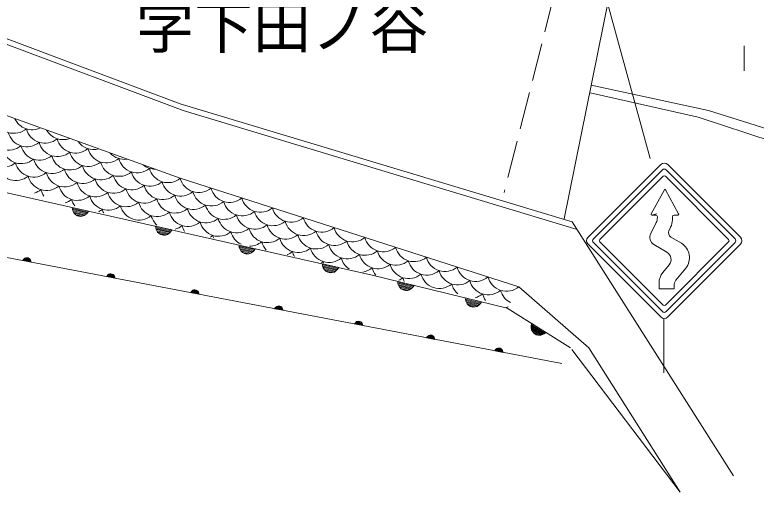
# Model space of a CAD drawing. Units: millimetres, scale not verified. Extents: x 83137 to 723137, y -7377 to 352623.
# Drawn here: x 263852 to 308232, y 229328 to 257888 of the extents above; entities that cross this region are included whole.
import ezdxf
from ezdxf.enums import TextEntityAlignment as Align

# ---------------------------------------------------------------- set-up
doc = ezdxf.new("R2010")
doc.units = ezdxf.units.MM
doc.header["$LTSCALE"] = 1000
doc.linetypes.add('USER3', pattern=[3, 2.25, -0.75])
doc.layers.add('S-BGD', color=1, linetype='Continuous', lineweight=13)
doc.styles.add('ＭＳ ゴシック', font='')
doc.styles.get('ＭＳ ゴシック').set_extended_font_data('MS Gothic')

msp = doc.modelspace()

# ---------------------------------------------------------------- linework, layer by layer
at = {"layer": 'S-BGD', "linetype": 'USER3'}
msp.add_line((297601, 264875), (293145, 247257), dxfattribs=at)
at = {"layer": 'S-BGD'}
for p, q in [((297615, 264888), (301888, 249283)), ((299944, 261541), (296733, 245690)), ((255076, 259212), (273930, 252171)), ((260840, 257397), (273754, 252559)), ((250320, 256545), (273753, 248112)), ((307509, 256032), (307509, 254532)), ((298353, 253689), (305377, 252166)), ((298296, 253220), (304762, 251762)), ((273754, 252559), (297214, 245501)), ((273930, 252171), (297506, 245041)), ((305377, 252166), (314978, 249154)), ((304762, 251762), (314680, 248504)), ((255298, 249067), (285248, 242315)), ((302516, 248933), (298168, 244584)), ((298486, 244478), (302622, 248615)), ((302834, 248615), (306971, 244478)), ((302941, 248933), (307289, 244584)), ((273753, 248112), (294016, 241613)), ((302658, 248226), (298875, 244443)), ((306582, 244443), (302799, 248226)), ((302740, 247427), (301954, 245980)), ((302796, 247427), (303588, 245980)), ((267301, 246243), (267289, 246364)), ((267289, 246364), (268265, 246144)), ((296595, 237018), (249340, 246055)), ((268227, 246088), (267300, 246297)), ((267338, 246135), (267301, 246243)), ((267311, 246231), (268189, 246033)), ((268138, 245980), (267336, 246161)), ((267409, 246006), (267338, 246135)), ((267366, 246090), (268076, 245930)), ((267503, 245924), (267409, 246006)), ((268003, 245882), (267413, 246015)), ((267609, 245861), (267503, 245924)), ((267514, 245929), (267878, 245847)), ((268004, 245872), (267883, 245838)), ((268123, 245958), (268004, 245872)), ((268201, 246040), (268123, 245958)), ((268265, 246144), (268201, 246040)), ((302277, 245989), (301973, 245900)), ((301998, 245906), (302218, 245906)), ((303545, 245906), (303316, 245906)), ((267760, 245827), (267609, 245861)), ((267883, 245838), (267760, 245827)), ((297214, 245501), (306877, 230308)), ((302245, 245456), (301920, 244799)), ((302318, 245806), (302318, 245767)), ((303216, 245806), (303216, 245624)), ((272292, 245118), (272281, 245238)), ((272281, 245238), (273257, 245018)), ((273218, 244963), (272292, 245172)), ((272329, 245010), (272292, 245118)), ((272302, 245105), (273180, 244908)), ((273130, 244855), (272328, 245036)), ((272400, 244881), (272329, 245010)), ((273257, 245018), (273192, 244915)), ((303112, 245180), (303014, 244980)), ((272358, 244965), (273067, 244805)), ((272494, 244798), (272400, 244881)), ((272995, 244757), (272405, 244890)), ((272601, 244736), (272494, 244798)), ((272506, 244803), (272869, 244721)), ((272752, 244702), (272601, 244736)), ((272875, 244712), (272752, 244702)), ((272995, 244747), (272875, 244712)), ((273115, 244833), (272995, 244747)), ((273192, 244915), (273115, 244833)), ((303129, 244589), (303752, 244218)), ((277284, 243993), (277273, 244113)), ((277273, 244113), (278248, 243893)), ((298168, 244160), (302516, 239811)), ((302622, 240130), (298486, 244266)), ((298875, 244302), (302658, 240519)), ((302112, 244148), (302893, 243682)), ((302799, 240519), (306582, 244302)), ((306971, 244266), (302834, 240130)), ((307289, 244160), (302941, 239811)), ((278210, 243838), (277283, 244047)), ((277321, 243884), (277284, 243993)), ((277294, 243980), (278172, 243782)), ((278122, 243729), (277319, 243910)), ((277392, 243756), (277321, 243884)), ((277350, 243839), (278059, 243680)), ((277486, 243673), (277392, 243756)), ((277987, 243632), (277397, 243765)), ((277593, 243610), (277486, 243673)), ((277498, 243678), (277861, 243596)), ((278106, 243707), (277987, 243621)), ((278184, 243790), (278106, 243707)), ((278248, 243893), (278184, 243790)), ((264333, 243187), (264363, 243240)), ((264351, 243216), (264817, 243127)), ((264363, 243240), (264401, 243283)), ((264811, 243160), (264369, 243244)), ((264393, 243271), (264797, 243194)), ((264401, 243283), (264459, 243327)), ((264781, 243229), (264424, 243297)), ((264459, 243327), (264518, 243347)), ((264459, 243322), (264756, 243265)), ((264518, 243347), (264580, 243354)), ((264704, 243307), (264521, 243342)), ((264580, 243354), (264656, 243339)), ((264656, 243339), (264710, 243310)), ((264710, 243310), (264758, 243270)), ((264758, 243270), (264796, 243207)), ((264796, 243207), (264816, 243153)), ((277744, 243576), (277593, 243610)), ((277867, 243587), (277744, 243576)), ((277987, 243621), (277867, 243587)), ((264824, 243093), (264333, 243187)), ((264816, 243153), (264824, 243093)), ((282276, 242867), (282265, 242988)), ((282265, 242988), (283240, 242768)), ((283202, 242712), (282275, 242921)), ((282313, 242759), (282276, 242867)), ((282286, 242855), (283164, 242657)), ((283113, 242604), (282311, 242785)), ((283240, 242768), (283176, 242664)), ((303025, 242937), (302642, 242466)), ((269386, 242279), (269424, 242322)), ((269424, 242322), (269482, 242367)), ((269804, 242268), (269447, 242337)), ((269482, 242367), (269542, 242386)), ((269482, 242362), (269779, 242305)), ((269542, 242386), (269603, 242393)), ((269728, 242347), (269545, 242382)), ((269603, 242393), (269679, 242379)), ((269679, 242379), (269733, 242349)), ((269733, 242349), (269782, 242310)), ((282384, 242630), (282313, 242759)), ((282341, 242714), (283051, 242554)), ((282478, 242548), (282384, 242630)), ((282979, 242506), (282389, 242639)), ((282584, 242485), (282478, 242548)), ((282489, 242553), (282853, 242471)), ((282736, 242451), (282584, 242485)), ((282858, 242462), (282736, 242451)), ((282979, 242496), (282858, 242462)), ((283098, 242582), (282979, 242496)), ((283176, 242664), (283098, 242582)), ((304015, 242727), (303429, 242008)), ((269356, 242227), (269386, 242279)), ((269847, 242133), (269356, 242227)), ((269374, 242255), (269841, 242166)), ((269834, 242199), (269392, 242283)), ((269417, 242311), (269820, 242233)), ((269782, 242310), (269819, 242246)), ((269819, 242246), (269839, 242193)), ((269839, 242193), (269847, 242133)), ((285248, 242315), (293320, 240335)), ((286790, 241819), (286781, 241939)), ((286781, 241939), (287752, 241701)), ((274565, 241425), (274626, 241433)), ((274626, 241433), (274702, 241418)), ((287713, 241646), (286790, 241873)), ((286825, 241710), (286790, 241819)), ((286799, 241806), (287673, 241591)), ((287622, 241540), (286823, 241736)), ((286893, 241580), (286825, 241710)), ((286852, 241664), (287559, 241491)), ((286986, 241495), (286893, 241580)), ((287486, 241445), (286898, 241589)), ((287091, 241431), (286986, 241495)), ((286997, 241500), (287359, 241411)), ((287241, 241394), (287091, 241431)), ((287486, 241434), (287364, 241402)), ((287607, 241518), (287486, 241434)), ((287686, 241599), (287607, 241518)), ((287752, 241701), (287686, 241599)), ((294016, 241613), (298208, 237958)), ((302417, 241835), (302417, 241503)), ((302417, 241503), (303317, 241503)), ((303317, 241692), (303317, 241503)), ((274379, 241266), (274410, 241319)), ((274870, 241172), (274379, 241266)), ((274397, 241294), (274864, 241205)), ((274410, 241319), (274447, 241361)), ((274857, 241238), (274415, 241323)), ((274440, 241350), (274844, 241273)), ((274447, 241361), (274505, 241406)), ((274827, 241308), (274470, 241376)), ((274505, 241406), (274565, 241425)), ((274506, 241401), (274803, 241344)), ((274751, 241386), (274568, 241421)), ((274702, 241418), (274756, 241389)), ((274756, 241389), (274805, 241349)), ((274805, 241349), (274842, 241286)), ((274842, 241286), (274863, 241232)), ((274863, 241232), (274870, 241172)), ((287364, 241402), (287241, 241394)), ((290826, 240829), (290817, 240949)), ((290817, 240949), (291788, 240711)), ((291749, 240656), (290826, 240883)), ((290861, 240720), (290826, 240829)), ((290835, 240816), (291710, 240602)), ((291658, 240550), (290859, 240746)), ((290929, 240590), (290861, 240720)), ((290888, 240674), (291595, 240501)), ((291022, 240505), (290929, 240590)), ((291522, 240455), (290934, 240599)), ((291722, 240609), (291643, 240528)), ((291788, 240711), (291722, 240609)), ((279402, 240306), (279433, 240358)), ((279894, 240212), (279402, 240306)), ((279421, 240334), (279887, 240245)), ((279433, 240358), (279470, 240401)), ((279881, 240278), (279439, 240362)), ((279463, 240389), (279867, 240312)), ((279470, 240401), (279528, 240446)), ((279851, 240347), (279493, 240415)), ((279528, 240446), (279588, 240465)), ((279529, 240440), (279826, 240384)), ((279588, 240465), (279649, 240472)), ((279774, 240425), (279591, 240460)), ((279649, 240472), (279725, 240458)), ((279725, 240458), (279780, 240428)), ((279780, 240428), (279828, 240388)), ((279828, 240388), (279866, 240325)), ((279866, 240325), (279886, 240272)), ((279886, 240272), (279894, 240212)), ((291127, 240441), (291022, 240505)), ((291033, 240510), (291395, 240421)), ((291277, 240404), (291127, 240441)), ((291401, 240412), (291277, 240404)), ((291522, 240444), (291401, 240412)), ((291643, 240528), (291522, 240444)), ((293320, 240335), (297121, 237956)), ((302712, 239724), (302712, 236468)), ((284189, 239390), (284219, 239443)), ((284680, 239296), (284189, 239390)), ((284207, 239419), (284674, 239329)), ((284219, 239443), (284257, 239485)), ((284667, 239362), (284225, 239447)), ((284250, 239474), (284653, 239397)), ((284257, 239485), (284315, 239530)), ((284637, 239432), (284280, 239500)), ((284315, 239530), (284375, 239549)), ((284315, 239525), (284612, 239468)), ((284375, 239549), (284436, 239557)), ((284561, 239510), (284378, 239545)), ((284436, 239557), (284512, 239542)), ((284512, 239542), (284566, 239513)), ((284566, 239513), (284615, 239473)), ((284615, 239473), (284652, 239410)), ((284652, 239410), (284672, 239356)), ((284672, 239356), (284680, 239296)), ((294767, 239179), (294768, 239293)), ((294768, 239293), (294797, 239411)), ((294773, 239278), (295536, 238801)), ((295590, 238841), (294785, 239345)), ((294797, 239411), (295645, 238880)), ((294791, 239034), (294767, 239179)), ((295471, 238768), (294774, 239204)), ((294779, 239127), (295395, 238741)), ((294852, 238925), (294791, 239034)), ((295311, 238720), (294798, 239041)), ((294932, 238831), (294852, 238925)), ((294865, 238926), (295181, 238728)), ((295064, 238748), (294932, 238831)), ((295550, 238804), (295449, 238752)), ((295645, 238880), (295550, 238804)), ((288502, 238565), (288532, 238618)), ((288993, 238471), (288502, 238565)), ((288520, 238594), (288987, 238505)), ((288532, 238618), (288570, 238661)), ((288980, 238538), (288538, 238622)), ((288563, 238649), (288966, 238572)), ((288570, 238661), (288628, 238705)), ((288950, 238607), (288593, 238675)), ((288628, 238705), (288688, 238725)), ((288628, 238700), (288925, 238644)), ((288688, 238725), (288749, 238732)), ((288874, 238685), (288691, 238720)), ((288749, 238732), (288825, 238717)), ((288825, 238717), (288879, 238688)), ((288879, 238688), (288928, 238648)), ((288928, 238648), (288965, 238585)), ((288965, 238585), (288985, 238531)), ((288985, 238531), (288993, 238471)), ((295183, 238718), (295064, 238748)), ((295308, 238710), (295183, 238718)), ((295449, 238752), (295308, 238710)), ((292616, 237837), (292653, 237880)), ((292653, 237880), (292712, 237925)), ((293034, 237826), (292677, 237894)), ((292712, 237925), (292771, 237944)), ((292712, 237919), (293009, 237863)), ((292771, 237944), (292833, 237951)), ((292957, 237904), (292774, 237939)), ((292833, 237951), (292909, 237937)), ((292909, 237937), (292963, 237907)), ((292963, 237907), (293011, 237867)), ((298208, 237958), (303691, 229328)), ((292586, 237784), (292616, 237837)), ((293077, 237691), (292586, 237784)), ((292604, 237813), (293070, 237724)), ((293064, 237757), (292622, 237841)), ((292646, 237868), (293050, 237791)), ((293011, 237867), (293049, 237804)), ((293049, 237804), (293069, 237751)), ((293069, 237751), (293077, 237691)), ((303691, 229328), (297193, 237857))]:
    msp.add_line(p, q, dxfattribs=at)
for centre, radius, start, end in [((263808, 251944), 1145, 194.5589, 309.8791), ((264892, 252156), 1145, 204.8511, 295.5623), ((264567, 251142), 1145, 194.5589, 309.8791), ((265650, 251353), 1145, 194.5589, 309.8791), ((266734, 251565), 1145, 209.8511, 290.5623), ((263483, 250930), 1145, 194.5589, 309.8791), ((267493, 250762), 1145, 194.5589, 309.8791), ((268576, 250974), 1145, 215.4295, 284.9839), ((265325, 250339), 1145, 194.5589, 309.8791), ((266409, 250551), 1145, 194.5589, 309.8791), ((269335, 250172), 1145, 194.5589, 309.8791), ((263158, 249916), 1145, 194.5589, 309.8791), ((264242, 250128), 1145, 194.5589, 309.8791), ((267167, 249749), 1145, 194.5589, 309.8791), ((268251, 249960), 1145, 194.5589, 309.8791), ((270418, 250383), 1145, 221.935, 278.4783), ((265000, 249325), 1145, 194.5589, 309.8791), ((266084, 249537), 1145, 194.5589, 309.8791), ((270093, 249369), 1145, 194.5589, 309.8791), ((271177, 249581), 1145, 194.5589, 309.8791), ((302728, 248721), 300, 45, 135), ((263917, 249114), 1145, 194.5589, 309.8791), ((267926, 248946), 1145, 194.5589, 309.8791), ((269009, 249158), 1145, 194.5589, 309.8791), ((272260, 249793), 1145, 230.2662, 270.1471), ((273019, 248990), 1145, 194.5589, 309.8791), ((302728, 248509), 150, 45, 135), ((265759, 248523), 1145, 194.5589, 309.8791), ((266842, 248735), 1145, 194.5589, 309.8791), ((270852, 248567), 1145, 194.5589, 309.8791), ((271935, 248779), 1145, 194.5589, 309.8791), ((274861, 248400), 1145, 194.5589, 309.8791), ((302728, 248155), 100, 45, 135), ((267601, 247932), 1145, 194.5589, 309.8791), ((268684, 248144), 1145, 194.5589, 309.8791), ((269768, 248355), 1145, 194.5589, 309.8791), ((272694, 247976), 1145, 194.5589, 309.8791), ((273777, 248188), 1145, 194.5589, 309.8791), ((264675, 248311), 1145, 288.1485, 309.8791), ((266517, 247721), 1145, 194.5589, 216.2862), ((270526, 247553), 1145, 194.5589, 309.8791), ((271610, 247765), 1145, 194.5589, 309.8791), ((275619, 247597), 1145, 194.5589, 309.8791), ((276703, 247809), 1145, 194.5589, 309.8791), ((302768, 247412), 31.7, 28.7198, 151.5023), ((266517, 247721), 1145, 288.1592, 309.8791), ((268359, 247130), 1145, 194.5589, 216.2756), ((269443, 247342), 1145, 194.5589, 309.8791), ((273452, 247174), 1145, 194.5589, 309.8791), ((274536, 247386), 1145, 194.5589, 309.8791), ((278545, 247218), 1145, 194.5589, 309.8791), ((271285, 246751), 1145, 194.5589, 309.8791), ((272368, 246962), 1145, 194.5589, 309.8791), ((276378, 246795), 1145, 194.5589, 309.8791), ((277461, 247006), 1145, 194.5589, 309.8791), ((280387, 246627), 1145, 194.5589, 309.8791), ((268359, 247130), 1145, 296.5447, 309.8791), ((270201, 246539), 1145, 194.5589, 206.0229), ((273127, 246160), 1145, 194.5589, 228.0272), ((274211, 246372), 1145, 194.5589, 309.8791), ((275294, 246583), 1145, 194.5589, 309.8791), ((278220, 246204), 1145, 194.5589, 309.8791), ((279303, 246416), 1145, 194.5589, 309.8791), ((301998, 245956), 50, 151.5023, 270), ((302218, 245806), 100, 0, 90), ((303316, 245806), 100, 90, 180), ((303545, 245956), 50, 270, 28.7198), ((276053, 245781), 1145, 194.5589, 309.8791), ((277136, 245992), 1145, 194.5589, 309.8791), ((281146, 245825), 1145, 194.5589, 309.8791), ((282229, 246036), 1145, 194.5589, 309.8791), ((301618, 245767), 700, 333.6579, 360), ((302216, 245624), 1000, 333.6579, 0), ((273127, 246160), 1145, 286.2522, 309.8791), ((274969, 245569), 1145, 194.5589, 213.9191), ((278978, 245402), 1145, 194.5589, 309.8791), ((280062, 245613), 1145, 194.5589, 309.8791), ((284071, 245446), 1145, 194.5589, 309.8791), ((274969, 245569), 1145, 300.3603, 309.8791), ((276811, 244978), 1145, 194.5589, 202.8565), ((277895, 245190), 1145, 194.5589, 244.2122), ((281904, 245023), 1145, 194.5589, 309.8791), ((282988, 245234), 1145, 194.5589, 309.8791), ((285913, 244855), 1145, 194.5589, 309.8791), ((298380, 244372), 300, 135, 225), ((302368, 244578), 500, 153.6579, 239.1843), ((303282, 244847), 300, 153.6579, 239.1843), ((307077, 244372), 300, 315, 45), ((277895, 245190), 1145, 270.0672, 309.8791), ((279737, 244599), 1145, 194.5589, 223.2087), ((280820, 244811), 1145, 194.5589, 309.8791), ((283746, 244432), 1145, 194.5589, 309.8791), ((284830, 244643), 1145, 194.5589, 309.8791), ((298592, 244372), 150, 135, 225), ((298945, 244372), 100, 135, 225), ((303240, 243359), 1000, 320.8263, 59.1843), ((306511, 244372), 100, 315, 45), ((306865, 244372), 150, 315, 45), ((279737, 244599), 1145, 291.0706, 309.8791), ((281579, 244009), 1145, 194.5589, 210.357), ((282662, 244220), 1145, 194.5589, 309.8791), ((286672, 244053), 1145, 194.5589, 309.8791), ((287755, 244264), 1145, 194.5589, 309.8791), ((302637, 243252), 500, 320.8263, 59.1843), ((284505, 243629), 1145, 194.5589, 235.6837), ((285588, 243841), 1145, 194.5589, 309.8791), ((289597, 243673), 1145, 194.5589, 309.8791), ((281579, 244009), 1145, 303.9223, 309.8791), ((283421, 243418), 1145, 194.5589, 199.8114), ((287430, 243250), 1145, 194.5589, 309.8791), ((288514, 243462), 1145, 194.5589, 309.8791), ((291440, 243083), 1145, 194.5589, 309.8791), ((284505, 243629), 1145, 278.5956, 309.8791), ((286347, 243039), 1145, 194.5589, 218.9303), ((289272, 242660), 1145, 194.5589, 309.8791), ((290356, 242871), 1145, 194.5589, 309.8791), ((303417, 241835), 1000, 140.8263, 180), ((286347, 243039), 1145, 295.349, 309.8791), ((288189, 242448), 1145, 194.5589, 206.9921), ((292198, 242280), 1145, 194.5589, 309.8791), ((293282, 242492), 1145, 194.5589, 309.8791), ((303817, 241692), 500, 140.8263, 180), ((291114, 242069), 1145, 194.5589, 229.6066), ((291114, 242069), 1145, 284.6728, 309.8791), ((292956, 241478), 1145, 194.5589, 216.318), ((294040, 241690), 1145, 194.5589, 243.1997), ((292956, 241478), 1145, 285.6308, 292.5473), ((302728, 240236), 150, 225, 315), ((302728, 240589), 100, 225, 315), ((302728, 240024), 300, 225, 315)]:
    msp.add_arc(centre, radius, start, end, dxfattribs=at)

# ---------------------------------------------------------------- texts
at = {"layer": 'S-BGD', "style": 'ＭＳ ゴシック'}
msp.add_text('字下田ノ谷', height=2566, dxfattribs=at).set_placement((271094, 255119), align=Align.BOTTOM_LEFT)

doc.saveas('drawing.dxf')
